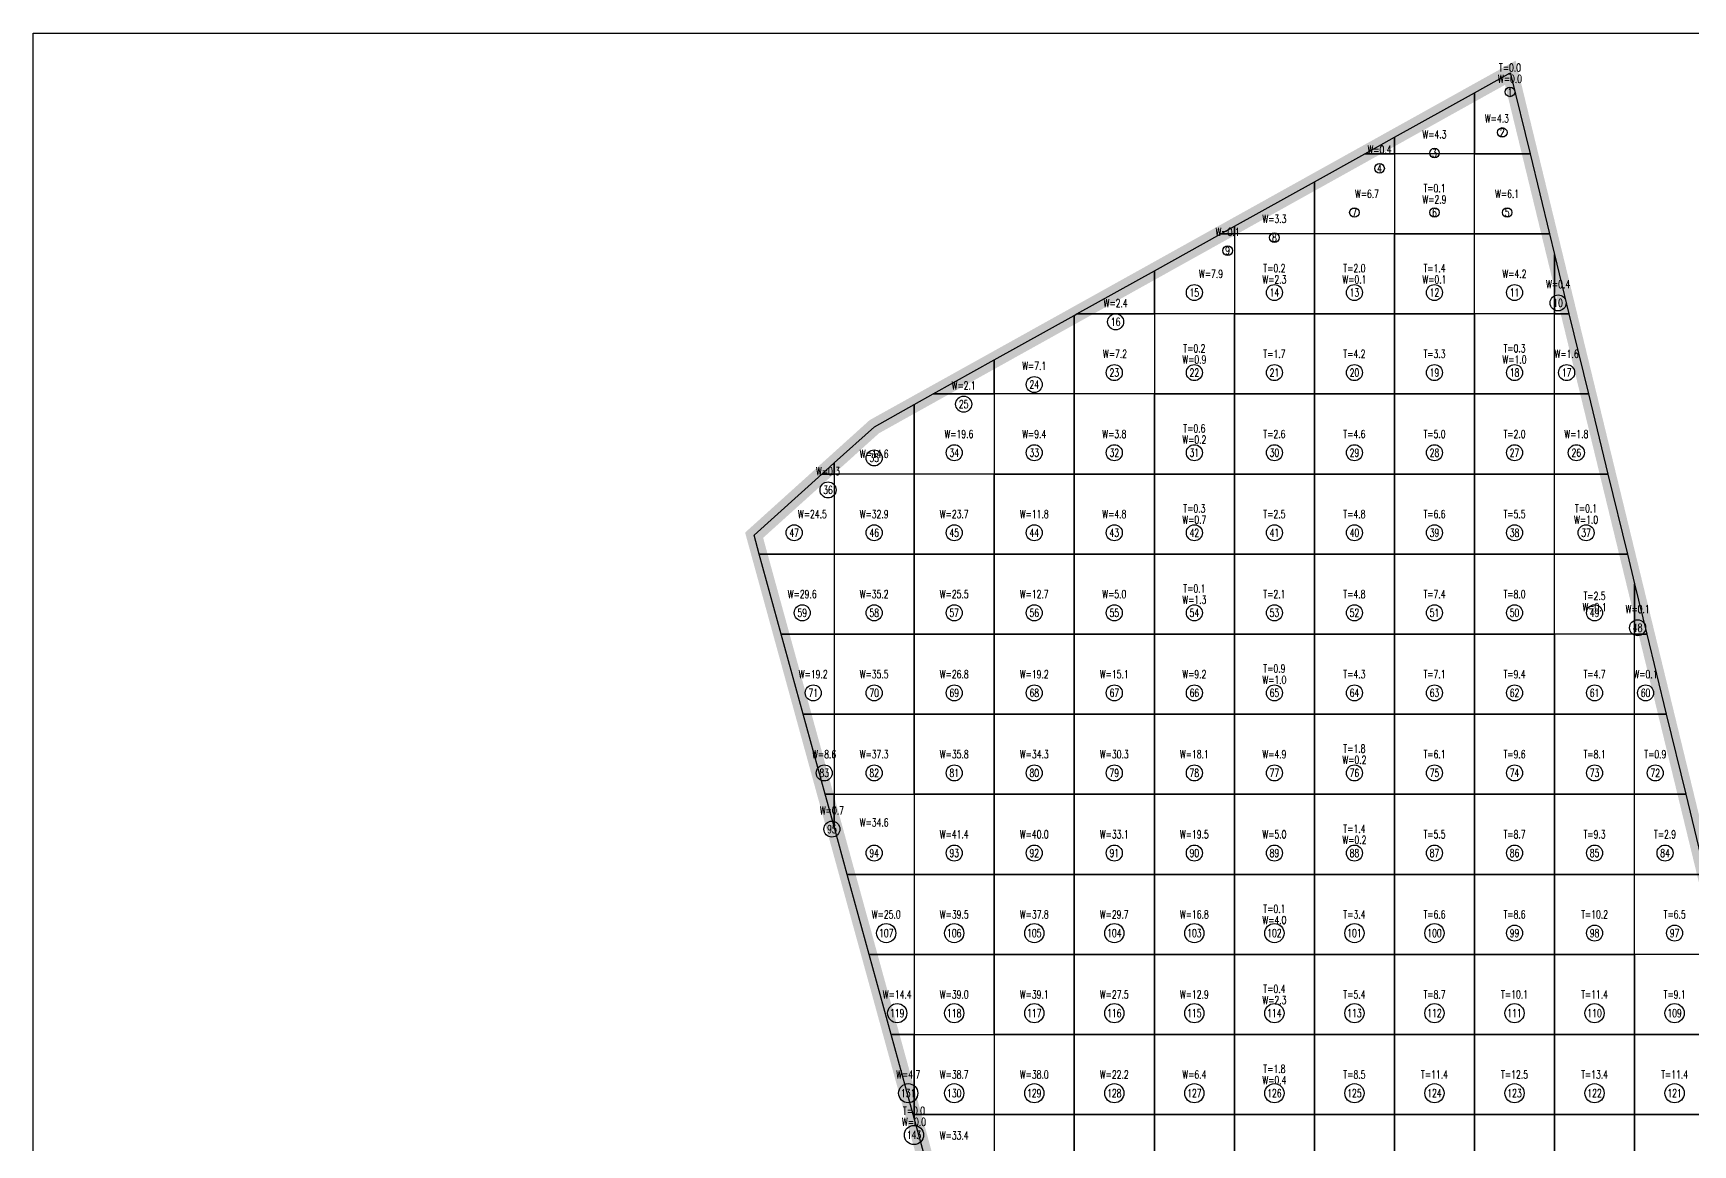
# Model space of a CAD drawing. Extents: x 4283 to 40403, y 1134 to 1764.
# Drawn here: x 20042 to 20128.4, y 1614.5 to 1672.4 of the extents above; entities that cross this region are included whole.
import ezdxf
from ezdxf.enums import TextEntityAlignment as Align

# ---------------------------------------------------------------- set-up
doc = ezdxf.new("R2010")
doc.units = 0
for name, color, linetype in [('tdz_24-3方格网', 2, 'Continuous'), ('tdz_24-3方格网计算', 7, 'Continuous'), ('tdz_土方计算图', 7, 'Continuous'), ('tdz_格田', 6, 'Continuous')]:
    doc.layers.add(name, color=color, linetype=linetype)
doc.styles.add('GLandNum', font='txt_____.ttf', dxfattribs={"width": 0.7, "height": 0.5})

msp = doc.modelspace()

# ---------------------------------------------------------------- linework, layer by layer
at = {"layer": 'tdz_24-3方格网', "linetype": 'Continuous'}
for points in [[(20119.912, 1666.081, 2829.167), (20117.019, 1666.081, 2829.167), (20117.019, 1669.261, 2829.278), (20118.793, 1670.248, 2829.173), (20118.899, 1670.248, 2829.167)], [(20118.899, 1670.248, 2829.167), (20118.793, 1670.248, 2829.173), (20118.886, 1670.3, 2829.167)], [(20117.019, 1669.261, 2829.278), (20117.019, 1666.081, 2829.167), (20112.853, 1666.081, 2829.477), (20112.853, 1666.943, 2829.528)], [(20112.853, 1666.943, 2829.528), (20112.853, 1666.081, 2829.477), (20111.303, 1666.081, 2829.621)], [(20111.303, 1666.081, 2829.621), (20112.853, 1666.081, 2829.477), (20112.853, 1661.915, 2829.167), (20108.686, 1661.915, 2829.584), (20108.686, 1664.625, 2829.778)], [(20112.853, 1666.081, 2829.477), (20112.853, 1661.915, 2829.167), (20117.019, 1661.915, 2829.167), (20117.019, 1666.081, 2829.167)], [(20117.019, 1666.081, 2829.167), (20119.912, 1666.081, 2829.167), (20120.924, 1661.915, 2829.167), (20117.019, 1661.915, 2829.167)], [(20108.686, 1664.625, 2829.778), (20108.686, 1661.915, 2829.584), (20104.519, 1661.915, 2830.038), (20104.519, 1662.307, 2830.028)], [(20104.519, 1662.307, 2830.028), (20104.519, 1661.915, 2830.038), (20103.814, 1661.915, 2830.07)], [(20103.814, 1661.915, 2830.07), (20104.519, 1661.915, 2830.038), (20104.519, 1657.748, 2829.782), (20100.353, 1657.748, 2830.153), (20100.353, 1659.989, 2830.278)], [(20104.519, 1661.915, 2830.038), (20104.519, 1657.748, 2829.782), (20108.686, 1657.748, 2829.472), (20108.686, 1661.915, 2829.584)], [(20108.686, 1661.915, 2829.584), (20108.686, 1657.748, 2829.472), (20112.853, 1657.748, 2829.215), (20112.853, 1661.915, 2829.167)], [(20112.853, 1661.915, 2829.167), (20112.853, 1657.748, 2829.215), (20117.019, 1657.748, 2829.167), (20117.019, 1661.915, 2829.167)], [(20121.186, 1660.839, 2829.167), (20121.186, 1657.748, 2829.146), (20117.019, 1657.748, 2829.167), (20117.019, 1661.915, 2829.167), (20120.924, 1661.915, 2829.167)], [(20121.937, 1657.748, 2829.167), (20121.186, 1657.748, 2829.146), (20121.186, 1660.839, 2829.167)], [(20100.353, 1659.989, 2830.278), (20100.353, 1657.748, 2830.153), (20096.324, 1657.748, 2830.519)], [(20096.186, 1657.671, 2830.528), (20096.186, 1653.581, 2830.437), (20092.019, 1653.581, 2830.804), (20092.019, 1655.353, 2830.777)], [(20096.324, 1657.748, 2830.519), (20100.353, 1657.748, 2830.153), (20100.353, 1653.581, 2830.07), (20096.186, 1653.581, 2830.437), (20096.186, 1657.671, 2830.528)], [(20100.353, 1657.748, 2830.153), (20100.353, 1653.581, 2830.07), (20104.519, 1653.581, 2829.793), (20104.519, 1657.748, 2829.782)], [(20104.519, 1657.748, 2829.782), (20104.519, 1653.581, 2829.793), (20108.686, 1653.581, 2829.537), (20108.686, 1657.748, 2829.472)], [(20108.686, 1657.748, 2829.472), (20108.686, 1653.581, 2829.537), (20112.853, 1653.581, 2829.282), (20112.853, 1657.748, 2829.215)], [(20112.853, 1657.748, 2829.215), (20112.853, 1653.581, 2829.282), (20117.019, 1653.581, 2829.167), (20117.019, 1657.748, 2829.167)], [(20117.019, 1657.748, 2829.167), (20117.019, 1653.581, 2829.167), (20121.186, 1653.581, 2829.117), (20121.186, 1657.748, 2829.146)], [(20121.186, 1657.748, 2829.146), (20121.937, 1657.748, 2829.167), (20122.95, 1653.581, 2829.167), (20121.186, 1653.581, 2829.117)], [(20092.019, 1655.353, 2830.777), (20092.019, 1653.581, 2830.804), (20088.835, 1653.581, 2831.191)], [(20088.835, 1653.581, 2831.191), (20092.019, 1653.581, 2830.804), (20092.019, 1649.415, 2831.011), (20087.853, 1649.415, 2831.685), (20087.853, 1653.035, 2831.342)], [(20092.019, 1653.581, 2830.804), (20092.019, 1649.415, 2831.011), (20096.186, 1649.415, 2830.576), (20096.186, 1653.581, 2830.437)], [(20096.186, 1653.581, 2830.437), (20096.186, 1649.415, 2830.576), (20100.353, 1649.415, 2830.211), (20100.353, 1653.581, 2830.07)], [(20100.353, 1653.581, 2830.07), (20100.353, 1649.415, 2830.211), (20104.519, 1649.415, 2829.892), (20104.519, 1653.581, 2829.793)], [(20104.519, 1653.581, 2829.793), (20104.519, 1649.415, 2829.892), (20108.686, 1649.415, 2829.637), (20108.686, 1653.581, 2829.537)], [(20108.686, 1653.581, 2829.537), (20108.686, 1649.415, 2829.637), (20112.853, 1649.415, 2829.36), (20112.853, 1653.581, 2829.282)], [(20112.853, 1653.581, 2829.282), (20112.853, 1649.415, 2829.36), (20117.019, 1649.415, 2829.166), (20117.019, 1653.581, 2829.167)], [(20117.019, 1653.581, 2829.167), (20117.019, 1649.415, 2829.166), (20121.186, 1649.415, 2829.09), (20121.186, 1653.581, 2829.117)], [(20121.186, 1653.581, 2829.117), (20122.95, 1653.581, 2829.167), (20123.963, 1649.415, 2829.167), (20121.186, 1649.415, 2829.09)], [(20087.853, 1653.035, 2831.342), (20087.853, 1649.415, 2831.685), (20083.686, 1649.415, 2831.954), (20083.686, 1649.993, 2831.884), (20085.777, 1651.88, 2831.659)], [(20083.045, 1649.415, 2831.953), (20083.686, 1649.415, 2831.954), (20083.686, 1645.248, 2832.327), (20079.79, 1645.248, 2832.338), (20079.519, 1646.232, 2832.333)], [(20083.686, 1649.993, 2831.884), (20083.686, 1649.415, 2831.954), (20083.045, 1649.415, 2831.953)], [(20083.686, 1649.415, 2831.954), (20083.686, 1645.248, 2832.327), (20087.853, 1645.248, 2831.943), (20087.853, 1649.415, 2831.685)], [(20087.853, 1649.415, 2831.685), (20087.853, 1645.248, 2831.943), (20092.019, 1645.248, 2831.252), (20092.019, 1649.415, 2831.011)], [(20092.019, 1649.415, 2831.011), (20092.019, 1645.248, 2831.252), (20096.186, 1645.248, 2830.68), (20096.186, 1649.415, 2830.576)], [(20096.186, 1649.415, 2830.576), (20096.186, 1645.248, 2830.68), (20100.353, 1645.248, 2830.327), (20100.353, 1649.415, 2830.211)], [(20100.353, 1649.415, 2830.211), (20100.353, 1645.248, 2830.327), (20104.519, 1645.248, 2829.992), (20104.519, 1649.415, 2829.892)], [(20104.519, 1649.415, 2829.892), (20104.519, 1645.248, 2829.992), (20108.686, 1645.248, 2829.713), (20108.686, 1649.415, 2829.637)], [(20108.686, 1649.415, 2829.637), (20108.686, 1645.248, 2829.713), (20112.853, 1645.248, 2829.436), (20112.853, 1649.415, 2829.36)], [(20112.853, 1649.415, 2829.36), (20112.853, 1645.248, 2829.436), (20117.019, 1645.248, 2829.156), (20117.019, 1649.415, 2829.166)], [(20117.019, 1649.415, 2829.166), (20117.019, 1645.248, 2829.156), (20121.186, 1645.248, 2829.062), (20121.186, 1649.415, 2829.09)], [(20121.186, 1649.415, 2829.09), (20123.963, 1649.415, 2829.167), (20124.976, 1645.248, 2829.167), (20121.186, 1645.248, 2829.062)], [(20079.79, 1645.248, 2832.338), (20083.686, 1645.248, 2832.327), (20083.686, 1641.081, 2832.38), (20080.934, 1641.081, 2832.355)], [(20083.686, 1645.248, 2832.327), (20083.686, 1641.081, 2832.38), (20087.853, 1641.081, 2831.919), (20087.853, 1645.248, 2831.943)], [(20087.853, 1645.248, 2831.943), (20087.853, 1641.081, 2831.919), (20092.019, 1641.081, 2831.371), (20092.019, 1645.248, 2831.252)], [(20092.019, 1645.248, 2831.252), (20092.019, 1641.081, 2831.371), (20096.186, 1641.081, 2830.683), (20096.186, 1645.248, 2830.68)], [(20096.186, 1645.248, 2830.68), (20096.186, 1641.081, 2830.683), (20100.353, 1641.081, 2830.488), (20100.353, 1645.248, 2830.327)], [(20100.353, 1645.248, 2830.327), (20100.353, 1641.081, 2830.488), (20104.519, 1641.081, 2830.126), (20104.519, 1645.248, 2829.992)], [(20104.519, 1645.248, 2829.992), (20104.519, 1641.081, 2830.126), (20108.686, 1641.081, 2829.818), (20108.686, 1645.248, 2829.713)], [(20108.686, 1645.248, 2829.713), (20108.686, 1641.081, 2829.818), (20112.853, 1641.081, 2829.533), (20112.853, 1645.248, 2829.436)], [(20112.853, 1645.248, 2829.436), (20112.853, 1641.081, 2829.533), (20117.019, 1641.081, 2829.24), (20117.019, 1645.248, 2829.156)], [(20117.019, 1645.248, 2829.156), (20117.019, 1641.081, 2829.24), (20121.186, 1641.081, 2829.043), (20121.186, 1645.248, 2829.062)], [(20125.353, 1643.698, 2829.167), (20125.353, 1641.081, 2829.149), (20121.186, 1641.081, 2829.043), (20121.186, 1645.248, 2829.062), (20124.976, 1645.248, 2829.167)], [(20125.989, 1641.081, 2829.167), (20125.353, 1641.081, 2829.149), (20125.353, 1643.698, 2829.167)], [(20080.934, 1641.081, 2832.355), (20083.686, 1641.081, 2832.38), (20083.686, 1636.915, 2832.5), (20082.079, 1636.915, 2832.372)], [(20083.686, 1641.081, 2832.38), (20083.686, 1636.915, 2832.5), (20087.853, 1636.915, 2832.164), (20087.853, 1641.081, 2831.919)], [(20087.853, 1641.081, 2831.919), (20087.853, 1636.915, 2832.164), (20092.019, 1636.915, 2831.57), (20092.019, 1641.081, 2831.371)], [(20092.019, 1641.081, 2831.371), (20092.019, 1636.915, 2831.57), (20096.186, 1636.915, 2831.588), (20096.186, 1641.081, 2830.683)], [(20096.186, 1641.081, 2830.683), (20096.186, 1636.915, 2831.588), (20100.353, 1636.915, 2831.128), (20100.353, 1641.081, 2830.488)], [(20100.353, 1641.081, 2830.488), (20100.353, 1636.915, 2831.128), (20104.519, 1636.915, 2830.562), (20104.519, 1641.081, 2830.126)], [(20104.519, 1641.081, 2830.126), (20104.519, 1636.915, 2830.562), (20108.686, 1636.915, 2829.935), (20108.686, 1641.081, 2829.818)], [(20108.686, 1641.081, 2829.818), (20108.686, 1636.915, 2829.935), (20112.853, 1636.915, 2829.641), (20112.853, 1641.081, 2829.533)], [(20112.853, 1641.081, 2829.533), (20112.853, 1636.915, 2829.641), (20117.019, 1636.915, 2829.347), (20117.019, 1641.081, 2829.24)], [(20117.019, 1641.081, 2829.24), (20117.019, 1636.915, 2829.347), (20121.186, 1636.915, 2829.04), (20121.186, 1641.081, 2829.043)], [(20121.186, 1641.081, 2829.043), (20121.186, 1636.915, 2829.04), (20125.353, 1636.915, 2829.121), (20125.353, 1641.081, 2829.149)], [(20125.353, 1641.081, 2829.149), (20125.989, 1641.081, 2829.167), (20127.002, 1636.915, 2829.167), (20125.353, 1636.915, 2829.121)], [(20082.079, 1636.915, 2832.372), (20083.686, 1636.915, 2832.5), (20083.686, 1632.748, 2832.402), (20083.224, 1632.748, 2832.39)], [(20083.686, 1636.915, 2832.5), (20083.686, 1632.748, 2832.402), (20087.853, 1632.748, 2832.5), (20087.853, 1636.915, 2832.164)], [(20087.853, 1636.915, 2832.164), (20087.853, 1632.748, 2832.5), (20092.019, 1632.748, 2832.348), (20092.019, 1636.915, 2831.57)], [(20092.019, 1636.915, 2831.57), (20092.019, 1632.748, 2832.348), (20096.186, 1632.748, 2832.08), (20096.186, 1636.915, 2831.588)], [(20096.186, 1636.915, 2831.588), (20096.186, 1632.748, 2832.08), (20100.353, 1632.748, 2831.472), (20100.353, 1636.915, 2831.128)], [(20100.353, 1636.915, 2831.128), (20100.353, 1632.748, 2831.472), (20104.519, 1632.748, 2830.69), (20104.519, 1636.915, 2830.562)], [(20104.519, 1636.915, 2830.562), (20104.519, 1632.748, 2830.69), (20108.686, 1632.748, 2830.229), (20108.686, 1636.915, 2829.935)], [(20108.686, 1636.915, 2829.935), (20108.686, 1632.748, 2830.229), (20112.853, 1632.748, 2829.816), (20112.853, 1636.915, 2829.641)], [(20112.853, 1636.915, 2829.641), (20112.853, 1632.748, 2829.816), (20117.019, 1632.748, 2829.454), (20117.019, 1636.915, 2829.347)], [(20117.019, 1636.915, 2829.347), (20117.019, 1632.748, 2829.454), (20121.186, 1632.748, 2829.164), (20121.186, 1636.915, 2829.04)], [(20121.186, 1636.915, 2829.04), (20121.186, 1632.748, 2829.164), (20125.353, 1632.748, 2829.093), (20125.353, 1636.915, 2829.121)], [(20125.353, 1636.915, 2829.121), (20127.002, 1636.915, 2829.167), (20128.015, 1632.748, 2829.167), (20125.353, 1632.748, 2829.093)], [(20083.224, 1632.748, 2832.39), (20083.686, 1632.748, 2832.402), (20083.686, 1631.066, 2832.397)], [(20083.686, 1631.066, 2832.397), (20083.686, 1632.748, 2832.402), (20087.853, 1632.748, 2832.5), (20087.853, 1628.581, 2832.5), (20084.368, 1628.581, 2832.407)], [(20087.853, 1632.748, 2832.5), (20087.853, 1628.581, 2832.5), (20092.019, 1628.581, 2832.332), (20092.019, 1632.748, 2832.348)], [(20092.019, 1632.748, 2832.348), (20092.019, 1628.581, 2832.332), (20096.186, 1628.581, 2831.948), (20096.186, 1632.748, 2832.08)], [(20096.186, 1632.748, 2832.08), (20096.186, 1628.581, 2831.948), (20100.353, 1628.581, 2831.5), (20100.353, 1632.748, 2831.472)], [(20100.353, 1632.748, 2831.472), (20100.353, 1628.581, 2831.5), (20104.519, 1628.581, 2830.73), (20104.519, 1632.748, 2830.69)], [(20104.519, 1632.748, 2830.69), (20104.519, 1628.581, 2830.73), (20108.686, 1628.581, 2830.153), (20108.686, 1632.748, 2830.229)], [(20108.686, 1632.748, 2830.229), (20108.686, 1628.581, 2830.153), (20112.853, 1628.581, 2829.846), (20112.853, 1632.748, 2829.816)], [(20112.853, 1632.748, 2829.816), (20112.853, 1628.581, 2829.846), (20117.019, 1628.581, 2829.574), (20117.019, 1632.748, 2829.454)], [(20117.019, 1632.748, 2829.454), (20117.019, 1628.581, 2829.574), (20121.186, 1628.581, 2829.285), (20121.186, 1632.748, 2829.164)], [(20121.186, 1632.748, 2829.164), (20121.186, 1628.581, 2829.285), (20125.353, 1628.581, 2829.065), (20125.353, 1632.748, 2829.093)], [(20125.353, 1632.748, 2829.093), (20128.015, 1632.748, 2829.167), (20129.027, 1628.581, 2829.167), (20125.353, 1628.581, 2829.065)], [(20084.368, 1628.581, 2832.407), (20087.853, 1628.581, 2832.5), (20087.853, 1624.415, 2832.5), (20085.513, 1624.415, 2832.425)], [(20087.853, 1628.581, 2832.5), (20087.853, 1624.415, 2832.5), (20092.019, 1624.415, 2832.45), (20092.019, 1628.581, 2832.332)], [(20092.019, 1628.581, 2832.332), (20092.019, 1624.415, 2832.45), (20096.186, 1624.415, 2832.047), (20096.186, 1628.581, 2831.948)], [(20096.186, 1628.581, 2831.948), (20096.186, 1624.415, 2832.047), (20100.353, 1624.415, 2831.405), (20100.353, 1628.581, 2831.5)], [(20100.353, 1628.581, 2831.5), (20100.353, 1624.415, 2831.405), (20104.519, 1624.415, 2830.758), (20104.519, 1628.581, 2830.73)], [(20104.519, 1628.581, 2830.73), (20104.519, 1624.415, 2830.758), (20108.686, 1624.415, 2830.252), (20108.686, 1628.581, 2830.153)], [(20108.686, 1628.581, 2830.153), (20108.686, 1624.415, 2830.252), (20112.853, 1624.415, 2829.867), (20112.853, 1628.581, 2829.846)], [(20112.853, 1628.581, 2829.846), (20112.853, 1624.415, 2829.867), (20117.019, 1624.415, 2829.622), (20117.019, 1628.581, 2829.574)], [(20117.019, 1628.581, 2829.574), (20117.019, 1624.415, 2829.622), (20121.186, 1624.415, 2829.376), (20121.186, 1628.581, 2829.285)], [(20121.186, 1628.581, 2829.285), (20121.186, 1624.415, 2829.376), (20125.353, 1624.415, 2829.118), (20125.353, 1628.581, 2829.065)], [(20129.519, 1626.557, 2829.167), (20129.519, 1624.415, 2829.153), (20125.353, 1624.415, 2829.118), (20125.353, 1628.581, 2829.065), (20129.027, 1628.581, 2829.167)], [(20085.513, 1624.415, 2832.425), (20087.853, 1624.415, 2832.5), (20087.853, 1620.248, 2832.499), (20086.658, 1620.248, 2832.443)], [(20087.853, 1624.415, 2832.5), (20087.853, 1620.248, 2832.499), (20092.019, 1620.248, 2832.626), (20092.019, 1624.415, 2832.45)], [(20092.019, 1624.415, 2832.45), (20092.019, 1620.248, 2832.626), (20096.186, 1620.248, 2832.188), (20096.186, 1624.415, 2832.047)], [(20096.186, 1624.415, 2832.047), (20096.186, 1620.248, 2832.188), (20100.353, 1620.248, 2831.332), (20100.353, 1624.415, 2831.405)], [(20100.353, 1624.415, 2831.405), (20100.353, 1620.248, 2831.332), (20104.519, 1620.248, 2830.739), (20104.519, 1624.415, 2830.758)], [(20104.519, 1624.415, 2830.758), (20104.519, 1620.248, 2830.739), (20108.686, 1620.248, 2830.23), (20108.686, 1624.415, 2830.252)], [(20108.686, 1624.415, 2830.252), (20108.686, 1620.248, 2830.23), (20112.853, 1620.248, 2829.867), (20112.853, 1624.415, 2829.867)], [(20112.853, 1624.415, 2829.867), (20112.853, 1620.248, 2829.867), (20117.019, 1620.248, 2829.624), (20117.019, 1624.415, 2829.622)], [(20117.019, 1624.415, 2829.622), (20117.019, 1620.248, 2829.624), (20121.186, 1620.248, 2829.384), (20121.186, 1624.415, 2829.376)], [(20121.186, 1624.415, 2829.376), (20121.186, 1620.248, 2829.384), (20125.353, 1620.248, 2829.167), (20125.353, 1624.415, 2829.118)], [(20125.353, 1624.415, 2829.118), (20125.353, 1620.248, 2829.167), (20129.519, 1620.248, 2829.124), (20129.519, 1624.415, 2829.153)], [(20086.658, 1620.248, 2832.443), (20087.853, 1620.248, 2832.499), (20087.853, 1616.081, 2832.461), (20087.803, 1616.081, 2832.46)], [(20087.853, 1616.081, 2832.461), (20087.853, 1620.248, 2832.499), (20092.019, 1620.248, 2832.626), (20092.019, 1616.081, 2832.807)], [(20092.019, 1620.248, 2832.626), (20092.019, 1616.081, 2832.807), (20096.186, 1616.081, 2831.892), (20096.186, 1620.248, 2832.188)], [(20096.186, 1620.248, 2832.188), (20096.186, 1616.081, 2831.892), (20100.353, 1616.081, 2831.202), (20100.353, 1620.248, 2831.332)], [(20100.353, 1620.248, 2831.332), (20100.353, 1616.081, 2831.202), (20104.519, 1616.081, 2830.662), (20104.519, 1620.248, 2830.739)], [(20104.519, 1620.248, 2830.739), (20104.519, 1616.081, 2830.662), (20108.686, 1616.081, 2830.202), (20108.686, 1620.248, 2830.23)], [(20108.686, 1620.248, 2830.23), (20108.686, 1616.081, 2830.202), (20112.853, 1616.081, 2829.858), (20112.853, 1620.248, 2829.867)], [(20112.853, 1620.248, 2829.867), (20112.853, 1616.081, 2829.858), (20117.019, 1616.081, 2829.632), (20117.019, 1620.248, 2829.624)], [(20117.019, 1620.248, 2829.624), (20117.019, 1616.081, 2829.632), (20121.186, 1616.081, 2829.407), (20121.186, 1620.248, 2829.384)], [(20121.186, 1620.248, 2829.384), (20121.186, 1616.081, 2829.407), (20125.353, 1616.081, 2829.181), (20125.353, 1620.248, 2829.167)], [(20125.353, 1620.248, 2829.167), (20125.353, 1616.081, 2829.181), (20129.519, 1616.081, 2829.141), (20129.519, 1620.248, 2829.124)], [(20087.803, 1616.081, 2832.46), (20087.853, 1616.081, 2832.461), (20087.853, 1615.899, 2832.461)], [(20087.853, 1615.899, 2832.461), (20087.853, 1616.081, 2832.461), (20092.019, 1616.081, 2832.807), (20092.019, 1611.915, 2832.858), (20088.947, 1611.915, 2832.477)], [(20092.019, 1616.081, 2832.807), (20092.019, 1611.915, 2832.858), (20096.186, 1611.915, 2831.628), (20096.186, 1616.081, 2831.892)], [(20096.186, 1616.081, 2831.892), (20096.186, 1611.915, 2831.628), (20100.353, 1611.915, 2831.064), (20100.353, 1616.081, 2831.202)], [(20100.353, 1616.081, 2831.202), (20100.353, 1611.915, 2831.064), (20104.519, 1611.915, 2830.578), (20104.519, 1616.081, 2830.662)], [(20104.519, 1616.081, 2830.662), (20104.519, 1611.915, 2830.578), (20108.686, 1611.915, 2830.171), (20108.686, 1616.081, 2830.202)], [(20108.686, 1616.081, 2830.202), (20108.686, 1611.915, 2830.171), (20112.853, 1611.915, 2829.87), (20112.853, 1616.081, 2829.858)], [(20112.853, 1616.081, 2829.858), (20112.853, 1611.915, 2829.87), (20117.019, 1611.915, 2829.645), (20117.019, 1616.081, 2829.632)], [(20117.019, 1616.081, 2829.632), (20117.019, 1611.915, 2829.645), (20121.186, 1611.915, 2829.42), (20121.186, 1616.081, 2829.407)], [(20121.186, 1616.081, 2829.407), (20121.186, 1611.915, 2829.42), (20125.353, 1611.915, 2829.188), (20125.353, 1616.081, 2829.181)], [(20125.353, 1616.081, 2829.181), (20125.353, 1611.915, 2829.188), (20129.519, 1611.915, 2829.167), (20129.519, 1616.081, 2829.141)]]:
    msp.add_polyline3d(points, close=True, dxfattribs=at)
at = {"layer": 'tdz_24-3方格网计算', "color": 7, "linetype": 'Continuous'}
for centre, radius in [((20118.866, 1669.302), 0.25), ((20118.465, 1667.192), 0.25), ((20114.936, 1666.119), 0.25), ((20112.078, 1665.324), 0.25), ((20110.769, 1663.026), 0.25), ((20114.936, 1663.026), 0.25), ((20118.719, 1663.026), 0.25), ((20106.603, 1661.718), 0.25), ((20104.167, 1661.04), 0.25), ((20102.436, 1658.859), 0.417), ((20106.603, 1658.859), 0.417), ((20110.769, 1658.859), 0.417), ((20114.936, 1658.859), 0.417), ((20119.103, 1658.859), 0.417), ((20121.374, 1658.321), 0.417), ((20098.339, 1657.336), 0.417), ((20094.103, 1654.074), 0.417), ((20098.269, 1654.692), 0.417), ((20102.436, 1654.692), 0.417), ((20106.603, 1654.692), 0.417), ((20110.769, 1654.692), 0.417), ((20114.936, 1654.692), 0.417), ((20119.103, 1654.692), 0.417), ((20121.815, 1654.692), 0.417), ((20090.427, 1653.052), 0.417), ((20085.769, 1650.252), 0.417), ((20089.936, 1650.526), 0.417), ((20094.103, 1650.526), 0.417), ((20098.269, 1650.526), 0.417), ((20102.436, 1650.526), 0.417), ((20106.603, 1650.526), 0.417), ((20110.769, 1650.526), 0.417), ((20114.936, 1650.526), 0.417), ((20119.103, 1650.526), 0.417), ((20122.321, 1650.526), 0.417), ((20083.366, 1648.587), 0.417), ((20081.603, 1646.359), 0.417), ((20085.769, 1646.359), 0.417), ((20089.936, 1646.359), 0.417), ((20094.103, 1646.359), 0.417), ((20098.269, 1646.359), 0.417), ((20102.436, 1646.359), 0.417), ((20106.603, 1646.359), 0.417), ((20110.769, 1646.359), 0.417), ((20114.936, 1646.359), 0.417), ((20119.103, 1646.359), 0.417), ((20122.828, 1646.359), 0.417), ((20082.024, 1642.192), 0.417), ((20085.769, 1642.192), 0.417), ((20089.936, 1642.192), 0.417), ((20094.103, 1642.192), 0.417), ((20098.269, 1642.192), 0.417), ((20102.436, 1642.192), 0.417), ((20106.603, 1642.192), 0.417), ((20110.769, 1642.192), 0.417), ((20114.936, 1642.192), 0.417), ((20119.103, 1642.192), 0.417), ((20123.269, 1642.192), 0.417), ((20125.512, 1641.417), 0.417), ((20082.596, 1638.026), 0.417), ((20085.769, 1638.026), 0.417), ((20089.936, 1638.026), 0.417), ((20094.103, 1638.026), 0.417), ((20098.269, 1638.026), 0.417), ((20102.436, 1638.026), 0.417), ((20106.603, 1638.026), 0.417), ((20110.769, 1638.026), 0.417), ((20114.936, 1638.026), 0.417), ((20119.103, 1638.026), 0.417), ((20123.269, 1638.026), 0.417), ((20125.924, 1638.026), 0.417), ((20083.169, 1633.859), 0.417), ((20085.769, 1633.859), 0.417), ((20089.936, 1633.859), 0.417), ((20094.103, 1633.859), 0.417), ((20098.269, 1633.859), 0.417), ((20102.436, 1633.859), 0.417), ((20106.603, 1633.859), 0.417), ((20110.769, 1633.859), 0.417), ((20114.936, 1633.859), 0.417), ((20119.103, 1633.859), 0.417), ((20123.269, 1633.859), 0.417), ((20126.43, 1633.859), 0.417), ((20083.57, 1630.935), 0.417), ((20085.769, 1629.692), 0.417), ((20089.936, 1629.692), 0.417), ((20094.103, 1629.692), 0.417), ((20098.269, 1629.692), 0.417), ((20102.436, 1629.692), 0.417), ((20106.603, 1629.692), 0.417), ((20110.769, 1629.692), 0.417), ((20114.936, 1629.692), 0.417), ((20119.103, 1629.692), 0.417), ((20123.269, 1629.692), 0.417), ((20126.937, 1629.692), 0.417), ((20086.397, 1625.526), 0.5), ((20089.936, 1625.526), 0.5), ((20094.103, 1625.526), 0.5), ((20098.269, 1625.526), 0.5), ((20102.436, 1625.526), 0.5), ((20106.603, 1625.526), 0.5), ((20110.769, 1625.526), 0.5), ((20114.936, 1625.526), 0.5), ((20119.103, 1625.526), 0.417), ((20123.269, 1625.526), 0.417), ((20127.436, 1625.526), 0.417), ((20086.969, 1621.359), 0.5), ((20089.936, 1621.359), 0.5), ((20094.103, 1621.359), 0.5), ((20098.269, 1621.359), 0.5), ((20102.436, 1621.359), 0.5), ((20106.603, 1621.359), 0.5), ((20110.769, 1621.359), 0.5), ((20114.936, 1621.359), 0.5), ((20119.103, 1621.359), 0.5), ((20123.269, 1621.359), 0.5), ((20127.436, 1621.359), 0.5), ((20087.541, 1617.192), 0.5), ((20089.936, 1617.192), 0.5), ((20094.103, 1617.192), 0.5), ((20098.269, 1617.192), 0.5), ((20102.436, 1617.192), 0.5), ((20106.603, 1617.192), 0.5), ((20110.769, 1617.192), 0.5), ((20114.936, 1617.192), 0.5), ((20119.103, 1617.192), 0.5), ((20123.269, 1617.192), 0.5), ((20127.436, 1617.192), 0.5), ((20087.84, 1615.018), 0.5)]:
    msp.add_circle(centre, radius, dxfattribs=at)
at = {"layer": 'tdz_土方计算图', "linetype": 'Continuous'}
for points in [[(20041.99, 1672.357), (20171.99, 1672.357)], [(20041.99, 1512.357), (20041.99, 1512.357), (20041.99, 1672.357), (20041.99, 1672.357)]]:
    msp.add_lwpolyline(points, dxfattribs=at)
at = {"layer": 'tdz_格田', "linetype": 'Continuous', "lineweight": 60, "const_width": 0.833}
msp.add_lwpolyline([(20079.519, 1646.232), (20085.777, 1651.88), (20118.886, 1670.3), (20134.461, 1606.23), (20092.652, 1574.415), (20090.404, 1606.611), (20079.519, 1646.232)], close=True, dxfattribs=at)

# ---------------------------------------------------------------- texts
at = {"layer": 'tdz_24-3方格网计算', "color": 173, "linetype": 'Continuous', "style": 'GLandNum', "width": 0.7}
for s, p in [('W=0.0', (20118.866, 1669.982)), ('W=4.3', (20118.186, 1667.918)), ('W=4.3', (20114.936, 1667.092)), ('W=0.4', (20112.078, 1666.297)), ('W=6.7', (20111.424, 1663.998)), ('W=6.1', (20118.719, 1663.998)), ('W=2.9', (20114.936, 1663.706)), ('W=0.1', (20104.167, 1662.013)), ('W=3.3', (20106.603, 1662.69)), ('W=7.9', (20103.301, 1659.831)), ('W=2.3', (20106.603, 1659.54)), ('W=0.1', (20110.769, 1659.54)), ('W=0.1', (20114.936, 1659.54)), ('W=4.2', (20119.103, 1659.831)), ('W=0.4', (20121.374, 1659.293)), ('W=2.4', (20098.339, 1658.308)), ('W=7.2', (20098.304, 1655.665)), ('W=0.9', (20102.436, 1655.373)), ('W=1.0', (20119.103, 1655.373)), ('W=1.6', (20121.815, 1655.665)), ('W=7.1', (20094.103, 1655.047)), ('W=2.1', (20090.427, 1654.024)), ('W=19.6', (20090.182, 1651.498)), ('W=9.4', (20094.103, 1651.498)), ('W=3.8', (20098.269, 1651.498)), ('W=0.2', (20102.436, 1651.206)), ('W=1.8', (20122.321, 1651.498)), ('W=14.6', (20085.769, 1650.464)), ('W=0.3', (20083.366, 1649.559)), ('W=24.5', (20082.552, 1647.331)), ('W=32.9', (20085.769, 1647.331)), ('W=23.7', (20089.936, 1647.331)), ('W=11.8', (20094.103, 1647.331)), ('W=4.8', (20098.269, 1647.331)), ('W=0.7', (20102.436, 1647.04)), ('W=1.0', (20122.828, 1647.04)), ('W=29.6', (20082.024, 1643.165)), ('W=35.2', (20085.769, 1643.165)), ('W=25.5', (20089.936, 1643.165)), ('W=12.7', (20094.103, 1643.165)), ('W=5.0', (20098.269, 1643.165)), ('W=1.3', (20102.436, 1642.873)), ('W=0.1', (20123.269, 1642.485)), ('W=0.1', (20125.512, 1642.39)), ('W=19.2', (20082.596, 1638.998)), ('W=35.5', (20085.769, 1638.998)), ('W=26.8', (20089.936, 1638.998)), ('W=19.2', (20094.103, 1638.998)), ('W=15.1', (20098.269, 1638.998)), ('W=9.2', (20102.436, 1638.998)), ('W=1.0', (20106.603, 1638.706)), ('W=0.1', (20125.924, 1638.998)), ('W=8.6', (20083.169, 1634.831)), ('W=37.3', (20085.769, 1634.831)), ('W=35.8', (20089.936, 1634.831)), ('W=34.3', (20094.103, 1634.831)), ('W=30.3', (20098.269, 1634.831)), ('W=18.1', (20102.436, 1634.831)), ('W=4.9', (20106.603, 1634.831)), ('W=0.2', (20110.769, 1634.54)), ('W=0.7', (20083.57, 1631.907)), ('W=34.6', (20085.769, 1631.286)), ('W=41.4', (20089.936, 1630.665)), ('W=40.0', (20094.103, 1630.665)), ('W=33.1', (20098.269, 1630.665)), ('W=19.5', (20102.436, 1630.665)), ('W=5.0', (20106.603, 1630.665)), ('W=0.2', (20110.769, 1630.373)), ('W=25.0', (20086.397, 1626.498)), ('W=39.5', (20089.936, 1626.498)), ('W=37.8', (20094.103, 1626.498)), ('W=29.7', (20098.269, 1626.498)), ('W=16.8', (20102.436, 1626.498)), ('W=4.0', (20106.603, 1626.206)), ('W=14.4', (20086.969, 1622.331)), ('W=39.0', (20089.936, 1622.331)), ('W=39.1', (20094.103, 1622.331)), ('W=27.5', (20098.269, 1622.331)), ('W=12.9', (20102.436, 1622.331)), ('W=2.3', (20106.603, 1622.04)), ('W=4.7', (20087.541, 1618.165)), ('W=38.7', (20089.936, 1618.165)), ('W=38.0', (20094.103, 1618.165)), ('W=22.2', (20098.269, 1618.165)), ('W=6.4', (20102.436, 1618.165)), ('W=0.4', (20106.603, 1617.873)), ('W=0.0', (20087.84, 1615.698)), ('W=33.4', (20089.936, 1614.994))]:
    msp.add_text(s, height=0.4167, dxfattribs=at).set_placement(p, align=Align.MIDDLE_CENTER)
at = {"layer": 'tdz_24-3方格网计算', "color": 2, "linetype": 'Continuous', "style": 'GLandNum', "width": 0.7}
for s, p in [('T=0.0', (20118.866, 1670.565)), ('T=0.1', (20114.936, 1664.29)), ('T=0.2', (20106.603, 1660.123)), ('T=2.0', (20110.769, 1660.123)), ('T=1.4', (20114.936, 1660.123)), ('T=0.2', (20102.436, 1655.956)), ('T=1.7', (20106.603, 1655.665)), ('T=4.2', (20110.769, 1655.665)), ('T=3.3', (20114.936, 1655.665)), ('T=0.3', (20119.103, 1655.956)), ('T=0.6', (20102.436, 1651.79)), ('T=2.6', (20106.603, 1651.498)), ('T=4.6', (20110.769, 1651.498)), ('T=5.0', (20114.936, 1651.498)), ('T=2.0', (20119.103, 1651.498)), ('T=0.3', (20102.436, 1647.623)), ('T=2.5', (20106.603, 1647.331)), ('T=4.8', (20110.769, 1647.331)), ('T=6.6', (20114.936, 1647.331)), ('T=5.5', (20119.103, 1647.331)), ('T=0.1', (20122.828, 1647.623)), ('T=0.1', (20102.436, 1643.456)), ('T=2.1', (20106.603, 1643.165)), ('T=4.8', (20110.769, 1643.165)), ('T=7.4', (20114.936, 1643.165)), ('T=8.0', (20119.103, 1643.165)), ('T=2.5', (20123.269, 1643.069)), ('T=0.9', (20106.603, 1639.29)), ('T=4.3', (20110.769, 1638.998)), ('T=7.1', (20114.936, 1638.998)), ('T=9.4', (20119.103, 1638.998)), ('T=4.7', (20123.269, 1638.998)), ('T=1.8', (20110.769, 1635.123)), ('T=6.1', (20114.936, 1634.831)), ('T=9.6', (20119.103, 1634.831)), ('T=8.1', (20123.269, 1634.831)), ('T=0.9', (20126.43, 1634.831)), ('T=1.4', (20110.769, 1630.956)), ('T=5.5', (20114.936, 1630.665)), ('T=8.7', (20119.103, 1630.665)), ('T=9.3', (20123.269, 1630.665)), ('T=2.9', (20126.937, 1630.665)), ('T=0.1', (20106.603, 1626.79)), ('T=3.4', (20110.769, 1626.498)), ('T=6.6', (20114.936, 1626.498)), ('T=8.6', (20119.103, 1626.498)), ('T=10.2', (20123.269, 1626.498)), ('T=6.5', (20127.436, 1626.498)), ('T=0.4', (20106.603, 1622.623)), ('T=5.4', (20110.769, 1622.331)), ('T=8.7', (20114.936, 1622.331)), ('T=10.1', (20119.103, 1622.331)), ('T=11.4', (20123.269, 1622.331)), ('T=9.1', (20127.436, 1622.331)), ('T=1.8', (20106.603, 1618.456)), ('T=8.5', (20110.769, 1618.165)), ('T=11.4', (20114.936, 1618.165)), ('T=12.5', (20119.103, 1618.165)), ('T=13.4', (20123.269, 1618.165)), ('T=11.4', (20127.436, 1618.165)), ('T=0.0', (20087.84, 1616.282))]:
    msp.add_text(s, height=0.4167, dxfattribs=at).set_placement(p, align=Align.MIDDLE_CENTER)
at = {"layer": 'tdz_24-3方格网计算', "color": 7, "linetype": 'Continuous', "style": 'GLandNum', "width": 0.7}
for s, height, p in [('1', 0.417, (20118.866, 1669.302)), ('2', 0.417, (20118.465, 1667.192)), ('3', 0.417, (20114.936, 1666.119)), ('4', 0.417, (20112.078, 1665.324)), ('7', 0.417, (20110.769, 1663.026)), ('6', 0.417, (20114.936, 1663.026)), ('5', 0.417, (20118.719, 1663.026)), ('8', 0.417, (20106.603, 1661.718)), ('9', 0.417, (20104.167, 1661.04)), ('15', 0.4167, (20102.436, 1658.859)), ('14', 0.4167, (20106.603, 1658.859)), ('13', 0.4167, (20110.769, 1658.859)), ('12', 0.4167, (20114.936, 1658.859)), ('11', 0.4167, (20119.103, 1658.859)), ('10', 0.4167, (20121.374, 1658.321)), ('16', 0.4167, (20098.339, 1657.336)), ('23', 0.4167, (20098.269, 1654.692)), ('22', 0.4167, (20102.436, 1654.692)), ('21', 0.4167, (20106.603, 1654.692)), ('20', 0.4167, (20110.769, 1654.692)), ('19', 0.4167, (20114.936, 1654.692)), ('18', 0.4167, (20119.103, 1654.692)), ('17', 0.4167, (20121.815, 1654.692)), ('24', 0.4167, (20094.103, 1654.074)), ('25', 0.4167, (20090.427, 1653.052)), ('35', 0.4167, (20085.769, 1650.252)), ('34', 0.4167, (20089.936, 1650.526)), ('33', 0.4167, (20094.103, 1650.526)), ('32', 0.4167, (20098.269, 1650.526)), ('31', 0.4167, (20102.436, 1650.526)), ('30', 0.4167, (20106.603, 1650.526)), ('29', 0.4167, (20110.769, 1650.526)), ('28', 0.4167, (20114.936, 1650.526)), ('27', 0.4167, (20119.103, 1650.526)), ('26', 0.4167, (20122.321, 1650.526)), ('36', 0.4167, (20083.366, 1648.587)), ('47', 0.4167, (20081.603, 1646.359)), ('46', 0.4167, (20085.769, 1646.359)), ('45', 0.4167, (20089.936, 1646.359)), ('44', 0.4167, (20094.103, 1646.359)), ('43', 0.4167, (20098.269, 1646.359)), ('42', 0.4167, (20102.436, 1646.359)), ('41', 0.4167, (20106.603, 1646.359)), ('40', 0.4167, (20110.769, 1646.359)), ('39', 0.4167, (20114.936, 1646.359)), ('38', 0.4167, (20119.103, 1646.359)), ('37', 0.4167, (20122.828, 1646.359)), ('59', 0.4167, (20082.024, 1642.192)), ('58', 0.4167, (20085.769, 1642.192)), ('57', 0.4167, (20089.936, 1642.192)), ('56', 0.4167, (20094.103, 1642.192)), ('55', 0.4167, (20098.269, 1642.192)), ('54', 0.4167, (20102.436, 1642.192)), ('53', 0.4167, (20106.603, 1642.192)), ('52', 0.4167, (20110.769, 1642.192)), ('51', 0.4167, (20114.936, 1642.192)), ('50', 0.4167, (20119.103, 1642.192)), ('49', 0.4167, (20123.269, 1642.192)), ('48', 0.4167, (20125.512, 1641.417)), ('71', 0.4167, (20082.596, 1638.026)), ('70', 0.4167, (20085.769, 1638.026)), ('69', 0.4167, (20089.936, 1638.026)), ('68', 0.4167, (20094.103, 1638.026)), ('67', 0.4167, (20098.269, 1638.026)), ('66', 0.4167, (20102.436, 1638.026)), ('65', 0.4167, (20106.603, 1638.026)), ('64', 0.4167, (20110.769, 1638.026)), ('63', 0.4167, (20114.936, 1638.026)), ('62', 0.4167, (20119.103, 1638.026)), ('61', 0.4167, (20123.269, 1638.026)), ('60', 0.4167, (20125.924, 1638.026)), ('83', 0.4167, (20083.169, 1633.859)), ('82', 0.4167, (20085.769, 1633.859)), ('81', 0.4167, (20089.936, 1633.859)), ('80', 0.4167, (20094.103, 1633.859)), ('79', 0.4167, (20098.269, 1633.859)), ('78', 0.4167, (20102.436, 1633.859)), ('77', 0.4167, (20106.603, 1633.859)), ('76', 0.4167, (20110.769, 1633.859)), ('75', 0.4167, (20114.936, 1633.859)), ('74', 0.4167, (20119.103, 1633.859)), ('73', 0.4167, (20123.269, 1633.859)), ('72', 0.4167, (20126.43, 1633.859)), ('95', 0.4167, (20083.57, 1630.935)), ('94', 0.4167, (20085.769, 1629.692)), ('93', 0.4167, (20089.936, 1629.692)), ('92', 0.4167, (20094.103, 1629.692)), ('91', 0.4167, (20098.269, 1629.692)), ('90', 0.4167, (20102.436, 1629.692)), ('89', 0.4167, (20106.603, 1629.692)), ('88', 0.4167, (20110.769, 1629.692)), ('87', 0.4167, (20114.936, 1629.692)), ('86', 0.4167, (20119.103, 1629.692)), ('85', 0.4167, (20123.269, 1629.692)), ('84', 0.4167, (20126.937, 1629.692)), ('107', 0.4167, (20086.397, 1625.526)), ('106', 0.4167, (20089.936, 1625.526)), ('105', 0.4167, (20094.103, 1625.526)), ('104', 0.4167, (20098.269, 1625.526)), ('103', 0.4167, (20102.436, 1625.526)), ('102', 0.4167, (20106.603, 1625.526)), ('101', 0.4167, (20110.769, 1625.526)), ('100', 0.4167, (20114.936, 1625.526)), ('99', 0.4167, (20119.103, 1625.526)), ('98', 0.4167, (20123.269, 1625.526)), ('97', 0.4167, (20127.436, 1625.526)), ('119', 0.4167, (20086.969, 1621.359)), ('118', 0.4167, (20089.936, 1621.359)), ('117', 0.4167, (20094.103, 1621.359)), ('116', 0.4167, (20098.269, 1621.359)), ('115', 0.4167, (20102.436, 1621.359)), ('114', 0.4167, (20106.603, 1621.359)), ('113', 0.4167, (20110.769, 1621.359)), ('112', 0.4167, (20114.936, 1621.359)), ('111', 0.4167, (20119.103, 1621.359)), ('110', 0.4167, (20123.269, 1621.359)), ('109', 0.4167, (20127.436, 1621.359)), ('131', 0.4167, (20087.541, 1617.192)), ('130', 0.4167, (20089.936, 1617.192)), ('129', 0.4167, (20094.103, 1617.192)), ('128', 0.4167, (20098.269, 1617.192)), ('127', 0.4167, (20102.436, 1617.192)), ('126', 0.4167, (20106.603, 1617.192)), ('125', 0.4167, (20110.769, 1617.192)), ('124', 0.4167, (20114.936, 1617.192)), ('123', 0.4167, (20119.103, 1617.192)), ('122', 0.4167, (20123.269, 1617.192)), ('121', 0.4167, (20127.436, 1617.192)), ('143', 0.4167, (20087.84, 1615.018))]:
    msp.add_text(s, height=height, dxfattribs=at).set_placement(p, align=Align.MIDDLE_CENTER)

doc.saveas('drawing.dxf')
